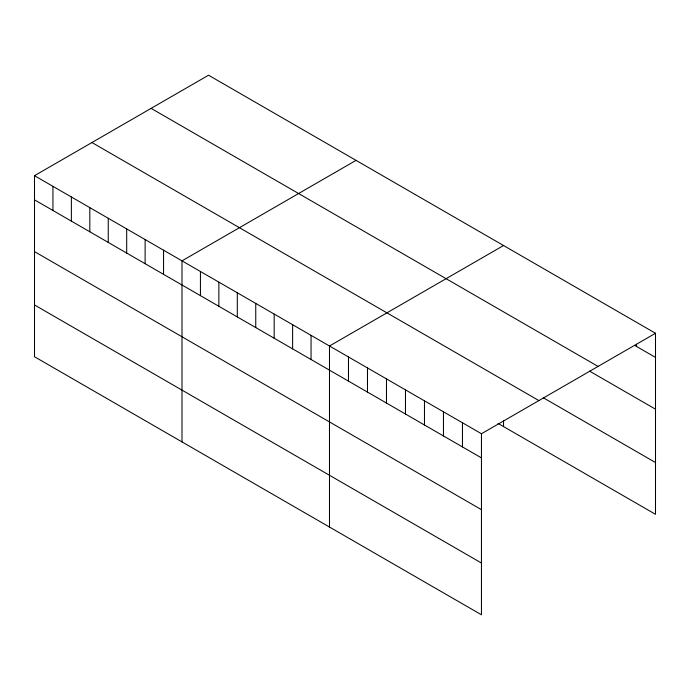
<?xml version="1.0" encoding="UTF-8"?>
<svg xmlns="http://www.w3.org/2000/svg" width="690" height="690" viewBox="0 0 690 690"><rect width="100%" height="100%" fill="white"/><g stroke="black" fill="none" stroke-linecap="round" stroke-linejoin="round"><path stroke-width="1.03" d="M34.5 175.691L481.456 433.743L481.456 614.79L34.5 356.739L34.5 175.691L208.544 75.21L655.5 333.261L655.5 514.309L497.999 423.375M356.04 160.365L181.996 260.855L181.996 441.893M503.536 245.528L329.492 346.009L329.492 527.048M481.456 433.743L655.5 333.261M634.697 345.397L655.5 357.411M151.11 108.373L598.066 366.425M589.467 371.065L655.5 409.187M543.332 397.776L655.5 462.533M91.934 142.537L538.89 400.588M34.5 199.841L481.456 457.893M34.5 251.617L481.456 509.668M34.5 304.963L481.456 563.014M636.508 344.345L636.508 346.44M503.536 420.477L503.536 426.567M462.464 422.78L462.464 446.93M443.463 411.809L443.463 435.959M424.471 400.838L424.471 424.988M405.478 389.876L405.478 414.026M386.478 378.905L386.478 403.055M367.485 367.943L367.485 392.093M348.485 356.971L348.485 381.122M311.052 335.366L311.052 359.516M292.62 324.714L292.62 348.864M274.18 314.071L274.18 338.221M255.749 303.428L255.749 327.578M237.308 292.784L237.308 316.934M218.868 282.141L218.868 306.291M200.436 271.498L200.436 295.648M163.556 250.203L163.556 274.353M145.124 239.559L145.124 263.709M126.684 228.916L126.684 253.066M108.252 218.273L108.252 242.423M89.812 207.63L89.812 231.78M71.372 196.986L71.372 221.136M52.94 186.334L52.94 210.493"/></g></svg>
